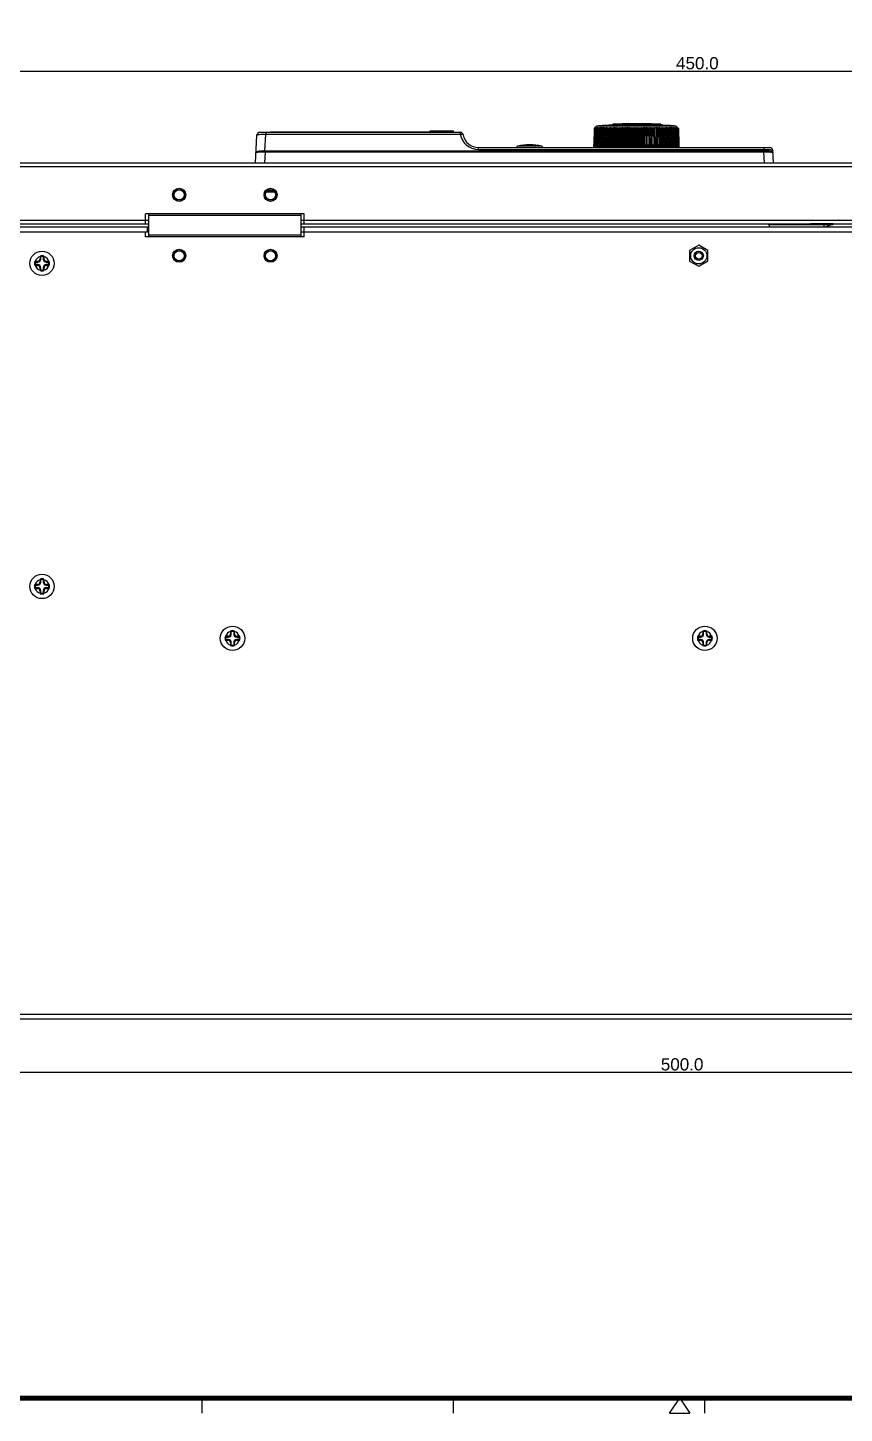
# Model space of a CAD drawing. Header units: millimetres. Extents: x 7299 to 8631, y -553 to 367.
# Drawn here: x 7744.3 to 8012.3, y -551.8 to -97.2 of the extents above; entities that cross this region are included whole.
import ezdxf

# ---------------------------------------------------------------- set-up
doc = ezdxf.new("R2010")
doc.units = ezdxf.units.MM
doc.header["$PDMODE"] = 3
doc.header["$PDSIZE"] = 1
doc.layers.get('0').update_dxf_attribs({"linetype": 'CONTINUOUS'})
doc.layers.get('Defpoints').update_dxf_attribs({"linetype": 'CONTINUOUS'})
doc.layers.add('Dim', color=1, linetype='CONTINUOUS')
doc.styles.add('OMI-1', font='arial.ttf', dxfattribs={"oblique": 1})
doc.dimstyles.new('1', dxfattribs={"dimtxt": 4, "dimasz": 2.5, "dimexe": 0.8, "dimexo": 0.3, "dimgap": 0.5, "dimtad": 1, "dimtoh": 1, "dimdec": 1, "dimzin": 0, "dimdsep": 46, "dimtxsty": 'OMI-1', "dimcen": 0, "dimclrd": 256, "dimclre": 256, "dimclrt": 256, "dimadec": 0, "dimazin": 0, "dimtfac": 0.8, "dimtdec": 1, "dimtix": 1, "dimtmove": 0, "dimatfit": 3, "dimfxl": 1, "dimtolj": 1, "dimtzin": 0, "dimarcsym": 0})

# ---------------------------------------------------------------- blocks, each defined once
blk = doc.blocks.new('*D6162')
at = {"layer": 'Defpoints', "color": 0}
for p in [(8189.01, -111.39), (7739.01, -142.69), (8189.01, -142.69)]:
    blk.add_point(p, dxfattribs=at)
at = {"layer": 'Dim', "lineweight": -2}
for p, q in [((7739.01, -142.39), (7739.01, -110.59)), ((7741.51, -111.39), (8186.51, -111.39)), ((8189.01, -142.39), (8189.01, -110.59))]:
    blk.add_line(p, q, dxfattribs=at)
at = {"layer": 'Dim'}
for points in [[(7741.51, -110.97), (7741.51, -111.8), (7739.01, -111.39)], [(8186.51, -111.8), (8186.51, -110.97), (8189.01, -111.39)]]:
    blk.add_solid(points, dxfattribs=at)
at = {"layer": 'Dim', "insert": (7964.01, -108.84), "char_height": 4, "attachment_point": 5, "style": 'OMI-1'}
blk.add_mtext('\\A1;450.0', dxfattribs=at)
blk = doc.blocks.new('*D6163')
at = {"layer": 'Defpoints', "color": 0}
for p in [(7709.01, -422.49), (8209.01, -422.49), (8209.01, -439.84)]:
    blk.add_point(p, dxfattribs=at)
at = {"layer": 'Dim', "lineweight": -2}
for p, q in [((7709.01, -422.79), (7709.01, -440.64)), ((8209.01, -422.79), (8209.01, -440.64)), ((7711.51, -439.84), (8206.51, -439.84))]:
    blk.add_line(p, q, dxfattribs=at)
at = {"layer": 'Dim'}
for points in [[(7711.51, -439.42), (7711.51, -440.26), (7709.01, -439.84)], [(8206.51, -440.26), (8206.51, -439.42), (8209.01, -439.84)]]:
    blk.add_solid(points, dxfattribs=at)
at = {"layer": 'Dim', "insert": (7959.01, -437.3), "char_height": 4, "attachment_point": 5, "style": 'OMI-1'}
blk.add_mtext('\\A1;500.0', dxfattribs=at)

msp = doc.modelspace()

# ---------------------------------------------------------------- linework, layer by layer
at = {"color": 7, "linetype": 'Continuous'}
for p, q in [((7820.48, -131.49), (7886.26, -131.49)), ((7822.44, -131.49), (7822.44, -132.08)), ((7824.01, -131.44), (7824.01, -131.49)), ((7876.37, -131.44), (7824.01, -131.44)), ((7876.01, -131.44), (7876.01, -131.49)), ((7876.37, -131.49), (7876.38, -130.99)), ((7876.38, -130.99), (7884.08, -130.99)), ((7877.13, -131.49), (7877.14, -130.99)), ((7877.89, -131.49), (7877.89, -130.99)), ((7878.11, -131.49), (7878.12, -130.99)), ((7883.83, -131.49), (7883.82, -130.99)), ((7884.08, -131.49), (7884.08, -130.99)), ((7886.26, -131.49), (7886.26, -132.08)), ((7930.19, -130.23), (7930.03, -136.49)), ((7930.2, -130.23), (7930.07, -135.43)), ((7930.23, -130.23), (7930.1, -135.43)), ((7930.29, -130.23), (7930.16, -135.43)), ((7930.28, -130.13), (7930.19, -130.23)), ((7930.29, -130.14), (7930.2, -130.23)), ((7930.31, -130.16), (7930.23, -130.23)), ((7930.38, -130.23), (7930.25, -135.43)), ((7930.4, -130.14), (7930.29, -130.23)), ((7930.35, -130.07), (7930.44, -129.96)), ((7930.49, -130.23), (7930.36, -135.43)), ((7930.44, -130.18), (7930.38, -130.23)), ((7930.44, -129.96), (7930.49, -129.91)), ((7930.49, -129.91), (7930.44, -129.96)), ((7930.52, -129.91), (7930.46, -129.96)), ((7930.47, -129.96), (7930.52, -129.91)), ((7930.49, -129.91), (7930.94, -129.42)), ((7930.56, -130.17), (7930.49, -130.23)), ((7930.62, -130.23), (7930.49, -135.43)), ((7930.53, -130.18), (7930.53, -130.17)), ((7930.71, -130.15), (7930.62, -130.23)), ((7930.62, -130.23), (7930.67, -130.16)), ((7930.62, -130.23), (7930.67, -130.16)), ((7930.78, -130.23), (7930.65, -135.43)), ((7930.88, -130.14), (7930.78, -130.23)), ((7930.95, -130.23), (7930.83, -135.43)), ((7957.07, -129.42), (7930.94, -129.42)), ((7930.95, -129.97), (7930.99, -129.91)), ((7931.16, -130.23), (7931.03, -135.43)), ((7931.38, -130.23), (7931.26, -135.43)), ((7931.63, -130.23), (7931.51, -135.43)), ((7931.9, -130.23), (7931.78, -135.43)), ((7932.19, -130.23), (7932.07, -135.43)), ((7932.5, -130.23), (7932.39, -135.43)), ((7932.83, -130.23), (7932.72, -135.43)), ((7933.18, -130.23), (7933.07, -135.43)), ((7933.55, -130.23), (7933.45, -135.43)), ((7933.93, -130.23), (7933.84, -135.43)), ((7933.93, -130.23), (7933.96, -129.91)), ((7934.34, -130.23), (7934.25, -135.43)), ((7934.34, -130.23), (7934.35, -129.91)), ((7934.64, -136.49), (7934.75, -129.91)), ((7934.76, -130.23), (7934.67, -135.43)), ((7934.76, -130.23), (7934.75, -129.91)), ((7935.07, -136.49), (7935.18, -129.91)), ((7935.2, -130.23), (7935.11, -135.43)), ((7935.2, -130.23), (7935.18, -129.91)), ((7935.51, -136.49), (7935.61, -129.91)), ((7935.65, -130.23), (7935.57, -135.43)), ((7935.97, -136.49), (7936.06, -129.91)), ((7936.12, -130.23), (7936.04, -135.43)), ((7939.41, -128.75), (7936.35, -128.84)), ((7936.35, -128.84), (7936.35, -129.14)), ((7939.41, -129.05), (7936.35, -129.14)), ((7936.44, -136.49), (7936.53, -129.91)), ((7936.6, -130.23), (7936.53, -135.43)), ((7936.92, -136.49), (7937.01, -129.91)), ((7937.1, -130.23), (7937.03, -135.43)), ((7937.42, -136.49), (7937.5, -129.91)), ((7937.61, -130.23), (7937.54, -135.43)), ((7937.93, -136.49), (7938, -129.91)), ((7938.12, -130.23), (7938.07, -135.43)), ((7938.44, -136.49), (7938.51, -129.91)), ((7938.65, -130.23), (7938.6, -135.43)), ((7938.97, -136.49), (7939.03, -129.91)), ((7939.19, -130.23), (7939.14, -135.43)), ((7939.41, -129.05), (7939.41, -128.75)), ((7939.51, -136.49), (7939.56, -129.91)), ((7939.74, -130.23), (7939.7, -135.43)), ((7940.05, -136.49), (7940.1, -129.91)), ((7940.29, -130.23), (7940.26, -135.43)), ((7940.61, -136.49), (7940.65, -129.91)), ((7940.85, -130.23), (7940.82, -135.43)), ((7940.96, -129.07), (7940.96, -128.72)), ((7941.16, -136.49), (7941.2, -129.91)), ((7941.42, -130.23), (7941.39, -135.43)), ((7941.73, -136.49), (7941.75, -129.91)), ((7942.06, -128.73), (7941.92, -128.74)), ((7941.99, -130.23), (7941.97, -135.43)), ((7942.01, -128.7), (7942.01, -128.71)), ((7942.29, -136.49), (7942.31, -129.91)), ((7942.56, -130.23), (7942.55, -135.43)), ((7942.86, -136.49), (7942.88, -129.91)), ((7943.14, -130.23), (7943.13, -135.43)), ((7943.44, -136.49), (7943.44, -129.91)), ((7943.72, -130.23), (7943.72, -135.43)), ((7944.23, -128.7), (7943.93, -128.7)), ((7944.01, -136.49), (7944.01, -129.91)), ((7944.23, -129), (7944.13, -129)), ((7944.23, -129.06), (7944.23, -128.7)), ((7944.3, -130.23), (7944.3, -135.43)), ((7944.58, -136.49), (7944.58, -129.91)), ((7944.88, -130.23), (7944.89, -135.43)), ((7945.15, -136.49), (7945.14, -129.91)), ((7945.28, -129.07), (7945.28, -128.7)), ((7945.45, -130.23), (7945.47, -135.43)), ((7945.72, -136.49), (7945.7, -129.91)), ((7946.03, -130.23), (7946.05, -135.43)), ((7946.29, -136.49), (7946.26, -129.91)), ((7946.6, -130.23), (7946.62, -135.43)), ((7946.85, -136.49), (7946.82, -129.91)), ((7947.17, -130.23), (7947.2, -135.43)), ((7947.41, -136.49), (7947.37, -129.91)), ((7947.73, -130.23), (7947.76, -135.43)), ((7947.96, -136.49), (7947.92, -129.91)), ((7948.28, -130.23), (7948.32, -135.43)), ((7948.51, -136.49), (7948.46, -129.91)), ((7948.83, -130.23), (7948.87, -135.43)), ((7949.05, -136.49), (7948.99, -129.91)), ((7949.04, -129.06), (7949.04, -128.76)), ((7952.1, -128.86), (7949.04, -128.76)), ((7952.1, -129.16), (7949.04, -129.06)), ((7949.37, -130.23), (7949.42, -135.43)), ((7949.57, -136.49), (7949.51, -129.91)), ((7949.9, -130.23), (7949.95, -135.43)), ((7950.09, -136.49), (7950.02, -129.91)), ((7950.41, -130.23), (7950.47, -135.43)), ((7950.6, -136.49), (7950.52, -129.91)), ((7950.92, -130.23), (7950.99, -135.43)), ((7951.1, -136.49), (7951.01, -129.91)), ((7951.42, -130.23), (7951.49, -135.43)), ((7951.58, -136.49), (7951.49, -129.91)), ((7951.9, -130.23), (7951.97, -135.43)), ((7952.05, -136.49), (7951.96, -129.91)), ((7952.1, -128.86), (7952.1, -129.16)), ((7952.37, -130.23), (7952.45, -135.43)), ((7952.51, -136.49), (7952.41, -129.91)), ((7952.84, -129.91), (7952.82, -130.23)), ((7952.82, -130.23), (7952.9, -135.43)), ((7952.95, -136.49), (7952.84, -129.91)), ((7953.38, -136.49), (7953.26, -129.91)), ((7953.26, -129.91), (7953.26, -130.23)), ((7953.26, -130.23), (7953.35, -135.43)), ((7953.67, -129.91), (7953.68, -130.23)), ((7953.68, -130.23), (7953.77, -135.43)), ((7954.06, -129.91), (7954.09, -130.23)), ((7954.09, -130.23), (7954.18, -135.43)), ((7954.47, -130.23), (7954.57, -135.43)), ((7954.84, -130.23), (7954.95, -135.43)), ((7955.19, -130.23), (7955.3, -135.43)), ((7955.52, -130.23), (7955.63, -135.43)), ((7955.83, -130.23), (7955.95, -135.43)), ((7956.12, -130.23), (7956.24, -135.43)), ((7956.39, -130.23), (7956.51, -135.43)), ((7956.64, -130.23), (7956.76, -135.43)), ((7956.86, -130.23), (7956.98, -135.43)), ((7957.03, -129.91), (7957.07, -129.97)), ((7957.06, -130.23), (7957.19, -135.43)), ((7957.53, -129.91), (7957.07, -129.42)), ((7957.24, -130.23), (7957.14, -130.14)), ((7957.24, -130.23), (7957.14, -130.14)), ((7957.24, -130.23), (7957.37, -135.43)), ((7957.4, -130.23), (7957.31, -130.15)), ((7957.35, -130.16), (7957.4, -130.23)), ((7957.4, -130.23), (7957.53, -135.43)), ((7957.53, -130.23), (7957.46, -130.17)), ((7957.48, -130.17), (7957.49, -130.18)), ((7957.5, -129.91), (7957.55, -129.96)), ((7957.55, -129.96), (7957.5, -129.91)), ((7957.53, -129.91), (7957.62, -130.01)), ((7957.58, -129.96), (7957.53, -129.91)), ((7957.53, -130.23), (7957.66, -135.43)), ((7957.64, -130.23), (7957.58, -130.18)), ((7957.64, -130.23), (7957.58, -130.18)), ((7957.62, -130.01), (7957.67, -130.07)), ((7957.72, -130.23), (7957.62, -130.14)), ((7957.64, -130.23), (7957.77, -135.43)), ((7957.78, -130.23), (7957.71, -130.16)), ((7957.72, -130.23), (7957.85, -135.43)), ((7957.82, -130.23), (7957.73, -130.14)), ((7957.83, -130.23), (7957.74, -130.13)), ((7957.78, -130.23), (7957.92, -135.43)), ((7957.82, -130.23), (7957.95, -135.43)), ((7957.83, -130.23), (7957.99, -136.49)), ((7819.01, -141.49), (7819.48, -132.43)), ((7822.16, -137.52), (7822.44, -132.08)), ((7822.44, -132.08), (7886.26, -132.08)), ((7912.97, -136.07), (7905.05, -136.07)), ((7930.07, -135.43), (7930.05, -136.49)), ((7930.05, -136.49), (7930.07, -135.43)), ((7930.1, -135.43), (7930.08, -136.49)), ((7930.09, -136.49), (7930.1, -135.43)), ((7930.16, -135.43), (7930.14, -136.49)), ((7930.15, -136.49), (7930.16, -135.43)), ((7930.25, -135.43), (7930.23, -136.49)), ((7930.23, -136.49), (7930.25, -135.43)), ((7930.36, -135.43), (7930.34, -136.49)), ((7930.34, -136.49), (7930.36, -135.43)), ((7930.49, -135.43), (7930.47, -136.49)), ((7930.48, -136.49), (7930.49, -135.43)), ((7930.65, -135.43), (7930.63, -136.49)), ((7930.63, -136.49), (7930.65, -135.43)), ((7930.83, -135.43), (7930.81, -136.49)), ((7930.82, -136.49), (7930.83, -135.43)), ((7931.03, -135.43), (7931.01, -136.49)), ((7931.02, -136.49), (7931.03, -135.43)), ((7931.26, -135.43), (7931.24, -136.49)), ((7931.25, -136.49), (7931.26, -135.43)), ((7931.51, -135.43), (7931.49, -136.49)), ((7931.5, -136.49), (7931.51, -135.43)), ((7931.78, -135.43), (7931.76, -136.49)), ((7931.77, -136.49), (7931.78, -135.43)), ((7932.07, -135.43), (7932.05, -136.49)), ((7932.06, -136.49), (7932.07, -135.43)), ((7932.39, -135.43), (7932.37, -136.49)), ((7932.37, -136.49), (7932.39, -135.43)), ((7932.72, -135.43), (7932.7, -136.49)), ((7932.71, -136.49), (7932.72, -135.43)), ((7933.07, -135.43), (7933.05, -136.49)), ((7933.06, -136.49), (7933.07, -135.43)), ((7933.45, -135.43), (7933.43, -136.49)), ((7933.44, -136.49), (7933.45, -135.43)), ((7933.84, -135.43), (7933.82, -136.49)), ((7933.83, -136.49), (7933.84, -135.43)), ((7934.25, -135.43), (7934.23, -136.49)), ((7934.24, -136.49), (7934.25, -135.43)), ((7934.67, -135.43), (7934.65, -136.49)), ((7934.67, -136.49), (7934.67, -135.43)), ((7935.11, -135.43), (7935.1, -136.49)), ((7935.11, -136.49), (7935.11, -135.43)), ((7935.57, -135.43), (7935.55, -136.49)), ((7935.57, -136.49), (7935.57, -135.43)), ((7936.04, -135.43), (7936.03, -136.49)), ((7936.04, -136.49), (7936.04, -135.43)), ((7936.53, -135.43), (7936.52, -136.49)), ((7936.53, -136.49), (7936.53, -135.43)), ((7937.03, -135.43), (7937.02, -136.49)), ((7937.03, -136.49), (7937.03, -135.43)), ((7937.54, -135.43), (7937.53, -136.49)), ((7937.54, -136.49), (7937.54, -135.43)), ((7938.07, -135.43), (7938.05, -136.49)), ((7938.07, -136.49), (7938.07, -135.43)), ((7938.6, -135.43), (7938.59, -136.49)), ((7938.6, -136.49), (7938.6, -135.43)), ((7939.14, -135.43), (7939.13, -136.49)), ((7939.15, -136.49), (7939.14, -135.43)), ((7939.7, -135.43), (7939.68, -136.49)), ((7939.7, -136.49), (7939.7, -135.43)), ((7940.26, -135.43), (7940.24, -136.49)), ((7940.26, -136.49), (7940.26, -135.43)), ((7940.82, -135.43), (7940.81, -136.49)), ((7940.83, -136.49), (7940.82, -135.43)), ((7941.39, -135.43), (7941.38, -136.49)), ((7941.4, -136.49), (7941.39, -135.43)), ((7941.97, -135.43), (7941.96, -136.49)), ((7941.98, -136.49), (7941.97, -135.43)), ((7942.55, -135.43), (7942.54, -136.49)), ((7942.56, -136.49), (7942.55, -135.43)), ((7943.13, -135.43), (7943.12, -136.49)), ((7943.14, -136.49), (7943.13, -135.43)), ((7943.72, -135.43), (7943.71, -136.49)), ((7943.72, -135.43), (7943.72, -136.49)), ((7944.3, -135.43), (7944.29, -136.49)), ((7944.31, -136.49), (7944.3, -135.43)), ((7944.89, -135.43), (7944.88, -136.49)), ((7944.89, -136.49), (7944.89, -135.43)), ((7945.47, -135.43), (7945.46, -136.49)), ((7945.48, -136.49), (7945.47, -135.43)), ((7946.05, -135.43), (7946.04, -136.49)), ((7946.06, -136.49), (7946.05, -135.43)), ((7946.64, -136.49), (7946.62, -135.43)), ((7946.62, -135.43), (7946.62, -136.49)), ((7947.2, -135.43), (7947.19, -136.49)), ((7947.21, -136.49), (7947.2, -135.43)), ((7947.77, -136.49), (7947.76, -135.43)), ((7947.76, -135.43), (7947.76, -136.49)), ((7948.34, -136.49), (7948.32, -135.43)), ((7948.32, -135.43), (7948.32, -136.49)), ((7948.89, -136.49), (7948.87, -135.43)), ((7948.87, -135.43), (7948.87, -136.49)), ((7949.43, -136.49), (7949.42, -135.43)), ((7949.42, -135.43), (7949.42, -136.49)), ((7949.97, -136.49), (7949.95, -135.43)), ((7949.95, -135.43), (7949.95, -136.49)), ((7950.49, -136.49), (7950.47, -135.43)), ((7950.47, -135.43), (7950.48, -136.49)), ((7951, -136.49), (7950.99, -135.43)), ((7950.99, -135.43), (7950.99, -136.49)), ((7951.5, -136.49), (7951.49, -135.43)), ((7951.49, -135.43), (7951.49, -136.49)), ((7951.99, -136.49), (7951.97, -135.43)), ((7951.97, -135.43), (7951.98, -136.49)), ((7952.46, -136.49), (7952.45, -135.43)), ((7952.45, -135.43), (7952.45, -136.49)), ((7952.92, -136.49), (7952.9, -135.43)), ((7952.9, -135.43), (7952.91, -136.49)), ((7953.37, -136.49), (7953.35, -135.43)), ((7953.35, -135.43), (7953.35, -136.49)), ((7953.79, -136.49), (7953.77, -135.43)), ((7953.77, -135.43), (7953.78, -136.49)), ((7954.2, -136.49), (7954.18, -135.43)), ((7954.18, -135.43), (7954.19, -136.49)), ((7954.59, -136.49), (7954.57, -135.43)), ((7954.57, -135.43), (7954.58, -136.49)), ((7954.97, -136.49), (7954.95, -135.43)), ((7954.95, -135.43), (7954.96, -136.49)), ((7955.32, -136.49), (7955.3, -135.43)), ((7955.3, -135.43), (7955.31, -136.49)), ((7955.65, -136.49), (7955.63, -135.43)), ((7955.63, -135.43), (7955.64, -136.49)), ((7955.97, -136.49), (7955.95, -135.43)), ((7955.95, -135.43), (7955.96, -136.49)), ((7956.26, -136.49), (7956.24, -135.43)), ((7956.24, -135.43), (7956.25, -136.49)), ((7956.53, -136.49), (7956.51, -135.43)), ((7956.51, -135.43), (7956.52, -136.49)), ((7956.78, -136.49), (7956.76, -135.43)), ((7956.76, -135.43), (7956.77, -136.49)), ((7957, -136.49), (7956.98, -135.43)), ((7956.98, -135.43), (7957, -136.49)), ((7957.21, -136.49), (7957.19, -135.43)), ((7957.19, -135.43), (7957.2, -136.49)), ((7957.39, -136.49), (7957.37, -135.43)), ((7957.37, -135.43), (7957.38, -136.49)), ((7957.55, -136.49), (7957.53, -135.43)), ((7957.53, -135.43), (7957.54, -136.49)), ((7957.68, -136.49), (7957.66, -135.43)), ((7957.66, -135.43), (7957.68, -136.49)), ((7957.79, -136.49), (7957.77, -135.43)), ((7957.77, -135.43), (7957.79, -136.49)), ((7957.87, -136.49), (7957.85, -135.43)), ((7957.85, -135.43), (7957.87, -136.49)), ((7957.93, -136.49), (7957.92, -135.43)), ((7957.92, -135.43), (7957.93, -136.49)), ((7957.97, -136.49), (7957.95, -135.43)), ((7957.95, -135.43), (7957.97, -136.49)), ((7822.19, -137.87), (7822.01, -141.49)), ((7822.19, -137.52), (7822.19, -137.87)), ((7822.19, -137.52), (7985.84, -137.52)), ((7822.19, -137.87), (7985.84, -137.87)), ((7892.17, -136.49), (7892.17, -137.08)), ((7892.17, -136.49), (7987.81, -136.49)), ((7892.17, -137.08), (7985.85, -137.08)), ((7985.84, -137.52), (7985.84, -137.87)), ((7986.03, -141.49), (7985.84, -137.87)), ((7985.85, -136.49), (7985.85, -137.08)), ((7985.85, -137.08), (7985.87, -137.52)), ((7989.02, -141.49), (7988.81, -137.43)), ((7739.01, -142.69), (8189.01, -142.69)), ((7740.21, -141.49), (8187.81, -141.49)), ((7825.44, -151.17), (7822.58, -151.17)), ((7825.09, -150.74), (7822.93, -150.74)), ((7783.01, -161.49), (7783.01, -158.19)), ((7835.01, -158.19), (7783.01, -158.19)), ((7784.01, -165.74), (7784.01, -158.19)), ((7834.01, -158.74), (7784.01, -158.74)), ((7834.01, -165.74), (7834.01, -158.19)), ((7835.01, -161.49), (7835.01, -158.19)), ((7739.01, -160.29), (7784.01, -160.29)), ((7739.01, -161.49), (7784.01, -161.49)), ((7739.01, -162.49), (7784.01, -162.49)), ((7783.51, -162.49), (7783.51, -164.09)), ((7834.01, -160.29), (8094.01, -160.29)), ((7834.01, -161.49), (8094.01, -161.49)), ((7834.01, -162.49), (8094.01, -162.49)), ((7835.01, -165.74), (7835.01, -162.49)), ((7987.51, -161.74), (7987.71, -161.54)), ((7987.51, -161.74), (8008.41, -161.74)), ((7987.61, -161.74), (7987.61, -162.49)), ((8000.83, -161.54), (8000.98, -161.74)), ((8008.61, -161.54), (8001.18, -161.54)), ((8001.34, -161.74), (8001.18, -161.54)), ((8005.61, -162.49), (8005.61, -161.74)), ((8008.41, -161.54), (8008.41, -161.74)), ((7739.01, -164.09), (7784.01, -164.09)), ((7783.01, -165.74), (7783.01, -164.09)), ((7835.01, -165.74), (7783.01, -165.74)), ((7834.01, -165.24), (7784.01, -165.24)), ((7834.01, -164.09), (8094.01, -164.09)), ((7748.6, -173.07), (7748.6, -172.27)), ((7749.42, -172.27), (7749.42, -173.07)), ((7964.51, -168.52), (7961.51, -170.25)), ((7961.51, -170.25), (7961.51, -173.72)), ((7967.51, -170.25), (7964.51, -168.52)), ((7967.51, -173.72), (7967.51, -170.25)), ((7746.8, -174.07), (7747.6, -174.07)), ((7747.6, -174.9), (7746.8, -174.9)), ((7747.6, -174.07), (7747.6, -173.81)), ((7747.6, -174.9), (7747.6, -175.16)), ((7748.6, -173.07), (7748.34, -173.07)), ((7748.6, -175.9), (7748.34, -175.9)), ((7748.6, -176.69), (7748.6, -175.9)), ((7749.42, -173.07), (7749.68, -173.07)), ((7749.42, -175.9), (7749.42, -176.69)), ((7749.42, -175.9), (7749.68, -175.9)), ((7750.42, -174.07), (7750.42, -173.81)), ((7750.42, -174.07), (7751.22, -174.07)), ((7750.42, -174.9), (7750.42, -175.16)), ((7751.22, -174.9), (7750.42, -174.9)), ((7961.51, -173.72), (7964.51, -175.45)), ((7964.51, -175.45), (7967.51, -173.72)), ((7746.8, -280.07), (7747.6, -280.07)), ((7747.6, -280.9), (7746.8, -280.9)), ((7747.6, -280.07), (7747.6, -279.81)), ((7747.6, -280.9), (7747.6, -281.16)), ((7748.6, -279.07), (7748.34, -279.07)), ((7748.6, -279.07), (7748.6, -278.27)), ((7749.42, -278.27), (7749.42, -279.07)), ((7749.42, -279.07), (7749.68, -279.07)), ((7750.42, -280.07), (7750.42, -279.81)), ((7750.42, -280.07), (7751.22, -280.07)), ((7750.42, -280.9), (7750.42, -281.16)), ((7751.22, -280.9), (7750.42, -280.9)), ((7748.6, -281.9), (7748.34, -281.9)), ((7748.6, -282.69), (7748.6, -281.9)), ((7749.42, -281.9), (7749.42, -282.69)), ((7749.42, -281.9), (7749.68, -281.9)), ((7811.1, -296.07), (7811.1, -295.27)), ((7811.92, -295.27), (7811.92, -296.07)), ((7966.1, -296.07), (7966.1, -295.27)), ((7966.92, -295.27), (7966.92, -296.07)), ((7809.3, -297.07), (7810.1, -297.07)), ((7810.1, -297.9), (7809.3, -297.9)), ((7810.1, -297.07), (7810.1, -296.81)), ((7810.1, -297.9), (7810.1, -298.16)), ((7811.1, -296.07), (7810.84, -296.07)), ((7811.1, -298.9), (7810.84, -298.9)), ((7811.1, -299.7), (7811.1, -298.9)), ((7811.92, -296.07), (7812.18, -296.07)), ((7811.92, -298.9), (7811.92, -299.7)), ((7811.92, -298.9), (7812.18, -298.9)), ((7812.92, -297.07), (7812.92, -296.81)), ((7812.92, -297.07), (7813.72, -297.07)), ((7812.92, -297.9), (7812.92, -298.16)), ((7813.72, -297.9), (7812.92, -297.9)), ((7964.3, -297.07), (7965.1, -297.07)), ((7965.1, -297.9), (7964.3, -297.9)), ((7965.1, -297.07), (7965.1, -296.81)), ((7965.1, -297.9), (7965.1, -298.16)), ((7966.1, -296.07), (7965.84, -296.07)), ((7966.1, -298.9), (7965.84, -298.9)), ((7966.1, -299.7), (7966.1, -298.9)), ((7966.92, -296.07), (7967.18, -296.07)), ((7966.92, -298.9), (7967.18, -298.9)), ((7966.92, -298.9), (7966.92, -299.7)), ((7967.92, -297.07), (7967.92, -296.81)), ((7967.92, -297.07), (7968.72, -297.07)), ((7968.72, -297.9), (7967.92, -297.9)), ((7967.92, -297.9), (7967.92, -298.16)), ((8209.01, -420.89), (7709.01, -420.89)), ((8209.01, -422.49), (7709.01, -422.49))]:
    msp.add_line(p, q, dxfattribs=at)
for p, q in [((7801.51, -551.76), (7801.51, -546.81)), ((7884.01, -551.76), (7884.01, -546.81)), ((7954.96, -551.76), (7958.26, -546.81)), ((7958.26, -546.81), (7961.56, -551.76)), ((7966.51, -551.76), (7966.51, -546.81)), ((7954.96, -551.76), (7961.56, -551.76))]:
    msp.add_line(p, q)
at = {"const_width": 1.65}
msp.add_lwpolyline([(8626.51, 360.69), (7306.51, 360.69), (7306.51, -546.81), (8626.51, -546.81)], close=True, dxfattribs=at)
at = {"color": 7, "linetype": 'Continuous'}
for centre, radius in [((7794.01, -151.99), 2.15), ((7824.01, -151.99), 2.15), ((7794.01, -151.99), 1.75), ((7794.01, -151.99), 1.65), ((7824.01, -151.99), 1.75), ((7824.01, -151.99), 1.65), ((7749.01, -174.48), 4), ((7794.01, -171.99), 2.15), ((7794.01, -171.99), 1.75), ((7794.01, -171.99), 1.65), ((7824.01, -171.99), 2.15), ((7824.01, -171.99), 1.75), ((7824.01, -171.99), 1.65), ((7964.51, -171.99), 2.65), ((7964.51, -171.99), 1.5), ((7964.51, -171.99), 1.1), ((7749.01, -280.48), 4), ((7811.51, -297.49), 4), ((7966.51, -297.49), 4)]:
    msp.add_circle(centre, radius, dxfattribs=at)
for centre, radius, start, end in [((7820.48, -132.49), 1, 90, 177), ((7886.26, -132.49), 1, 9.5941, 90), ((7963.14, -161.09), 45.15, 136.4067, 136.7126), ((7963.11, -162.22), 45.89, 135.3467, 135.6634), ((7963.65, -159), 44.09, 138.8048, 139.149), ((7962.95, -163.11), 46.38, 134.2772, 134.7217), ((7963.8, -157.74), 43.35, 140.0595, 140.5229), ((7962.9, -164.05), 46.98, 133.3838, 133.7877), ((7964.3, -156.67), 43.01, 141.5152, 141.9771), ((7963.22, -165.28), 48.03, 132.569, 133.0424), ((7964.9, -155.58), 42.74, 143.0829, 143.5203), ((7963.33, -166.21), 48.72, 131.8262, 132.2809), ((7965.7, -154.52), 42.67, 144.7683, 145.1811), ((7963.48, -167.09), 49.38, 131.1529, 131.5873), ((7967.66, -154.1), 43.93, 146.6829, 147.0882), ((7963.66, -167.91), 50.01, 130.5457, 130.9602), ((7944.01, -328.99), 200, 92.1943, 93.7456), ((7968.7, -152.91), 44.03, 148.5128, 149.0072), ((7965.43, -170.51), 53.02, 130.3949, 130.5609), ((7963.87, -168.68), 50.61, 130.0018, 130.3966), ((7964.61, -169.99), 51.96, 129.5207, 130.0803), ((7970.57, -152.03), 45.04, 150.5777, 151.051), ((7964.91, -170.69), 52.55, 129.0956, 129.6539), ((7972.99, -151.23), 46.61, 152.7748, 153.223), ((7965.23, -171.31), 53.07, 128.7264, 129.2836), ((7976.15, -150.5), 48.92, 155.1046, 155.5233), ((7965.56, -171.85), 53.53, 128.4114, 128.9676), ((7980.36, -149.86), 52.29, 157.5656, 157.9502), ((7965.9, -172.31), 53.92, 128.149, 128.7044), ((7986.09, -149.32), 57.18, 160.1537, 160.4994), ((7966.25, -172.68), 54.24, 127.9379, 128.4927), ((7994.19, -148.9), 64.46, 162.8621, 163.164), ((7966.61, -172.96), 54.47, 127.7772, 128.3315), ((8006.28, -148.63), 75.72, 165.6808, 165.9344), ((7966.98, -173.15), 54.63, 127.666, 128.2201), ((8025.85, -148.59), 94.47, 168.5968, 168.7977), ((7967.34, -173.25), 54.71, 127.6038, 128.1579), ((8062.24, -148.92), 130.04, 171.5936, 171.7382), ((7967.72, -173.25), 54.7, 127.5903, 128.1447), ((7968.09, -173.16), 54.61, 127.6254, 128.1803), ((7968.47, -172.97), 54.43, 127.7093, 128.2649), ((7968.85, -172.69), 54.18, 127.8424, 128.3989), ((7817.47, -144.53), 119.04, 6.8977, 7.0552), ((7969.23, -172.32), 53.84, 128.0253, 128.5831), ((7849.27, -145.34), 88.16, 9.8676, 10.082), ((7969.61, -171.86), 53.43, 128.259, 128.8181), ((7867.03, -146), 71.33, 12.7683, 13.036), ((7970, -171.32), 52.95, 128.5446, 129.1053), ((7878.3, -146.63), 61.04, 15.5829, 15.8997), ((7970.39, -170.69), 52.4, 128.8834, 129.4459), ((7886.03, -147.29), 54.32, 18.2972, 18.6585), ((7970.78, -169.99), 51.78, 129.2772, 129.8416), ((7891.63, -147.99), 49.77, 20.9002, 21.301), ((7971.18, -169.22), 51.11, 129.7279, 130.2943), ((7895.84, -148.74), 46.64, 23.3836, 23.8191), ((7971.59, -168.38), 50.39, 130.2377, 130.8062), ((7899.12, -149.55), 44.49, 25.7421, 26.2075), ((7972, -167.47), 49.63, 130.8091, 131.3797), ((7944.01, -328.99), 200.3, 90.8728, 91.3153), ((7944.01, -328.99), 200, 90.8742, 91.3172), ((7901.72, -150.42), 43.05, 27.9728, 28.4635), ((7972.43, -166.52), 48.84, 131.445, 132.0176), ((7903.84, -151.34), 42.13, 30.0751, 30.5869), ((7972.87, -165.51), 48.02, 132.1485, 132.723), ((7905.58, -152.31), 41.61, 32.0498, 32.5791), ((7973.34, -164.46), 47.19, 132.9231, 133.4992), ((7944.01, -328.99), 200.3, 90.5725, 90.8731), ((7944.75, -228.93), 100.23, 91.6226, 92.1702), ((7944.75, -229.05), 100.05, 90.3582, 92.1735), ((7907.04, -153.33), 41.41, 33.8996, 34.4428), ((7973.82, -163.38), 46.36, 133.7726, 134.35), ((7908.29, -154.38), 41.46, 35.6279, 36.1821), ((7974.34, -162.27), 45.53, 134.701, 135.2792), ((7944.01, -228.86), 100.16, 90, 91.1449), ((7944.75, -228.87), 100.18, 90.4729, 91.5393), ((7909.36, -155.47), 41.71, 37.239, 37.8017), ((7974.9, -161.14), 44.73, 135.7129, 136.2913), ((7910.29, -156.58), 42.11, 38.7376, 39.3065), ((7975.5, -160), 43.97, 136.813, 137.3908), ((7911.12, -157.71), 42.64, 40.1287, 40.702), ((7976.17, -158.86), 43.27, 138.0062, 138.5825), ((7911.85, -158.86), 43.27, 41.4175, 41.9938), ((7944.01, -328.99), 200.3, 89.6374, 89.9377), ((7944.01, -328.99), 200.23, 89.6373, 89.9378), ((7944.01, -328.99), 199.93, 89.6368, 89.9377), ((7976.9, -157.71), 42.64, 139.298, 139.8713), ((7912.51, -160), 43.97, 42.6092, 43.187), ((7977.73, -156.58), 42.11, 140.6935, 141.2624), ((7913.12, -161.14), 44.73, 43.7087, 44.2871), ((7944.01, -328.99), 200.3, 88.5603, 89.6374), ((7944.01, -328.99), 200, 88.5581, 89.6369), ((7978.66, -155.47), 41.71, 142.1983, 142.761), ((7913.68, -162.27), 45.53, 44.7208, 45.299), ((7979.73, -154.38), 41.46, 143.8179, 144.3721), ((7914.2, -163.38), 46.36, 45.65, 46.2274), ((7980.97, -153.33), 41.41, 145.5572, 146.1004), ((7914.68, -164.46), 47.19, 46.5008, 47.0769), ((7982.44, -152.31), 41.61, 147.4209, 147.9502), ((7915.15, -165.51), 48.02, 47.277, 47.8515), ((7984.18, -151.34), 42.13, 149.4131, 149.9249), ((7915.59, -166.52), 48.84, 47.9824, 48.555), ((7986.3, -150.42), 43.05, 151.5365, 152.0272), ((7916.02, -167.47), 49.63, 48.6203, 49.1909), ((7988.9, -149.55), 44.49, 153.7925, 154.2579), ((7916.43, -168.38), 50.39, 49.1938, 49.7623), ((7992.18, -148.74), 46.64, 156.1809, 156.6164), ((7916.84, -169.22), 51.11, 49.7057, 50.2721), ((7996.39, -147.99), 49.77, 158.699, 159.0998), ((7917.24, -169.99), 51.78, 50.1584, 50.7228), ((8001.99, -147.29), 54.32, 161.3415, 161.7028), ((7917.63, -170.69), 52.4, 50.5541, 51.1166), ((8009.72, -146.63), 61.04, 164.1003, 164.4171), ((7918.02, -171.32), 52.95, 50.8947, 51.4554), ((8020.99, -146), 71.33, 166.964, 167.2317), ((7918.41, -171.86), 53.43, 51.1819, 51.741), ((8038.75, -145.34), 88.16, 169.918, 170.1324), ((7918.79, -172.32), 53.84, 51.4169, 51.9747), ((7944.01, -328.99), 200, 86.2544, 87.681), ((8070.55, -144.53), 119.04, 172.9448, 173.1023), ((7919.17, -172.69), 54.18, 51.6011, 52.1576), ((7919.55, -172.97), 54.43, 51.7351, 52.2907), ((7919.93, -173.16), 54.61, 51.8197, 52.3746), ((7920.3, -173.25), 54.7, 51.8553, 52.4097), ((7920.67, -173.25), 54.71, 51.8421, 52.3962), ((7825.78, -148.92), 130.04, 8.2618, 8.4064), ((7921.04, -173.15), 54.63, 51.7799, 52.334), ((7862.17, -148.59), 94.47, 11.2023, 11.4032), ((7921.41, -172.96), 54.47, 51.6685, 52.2228), ((7881.74, -148.63), 75.72, 14.0656, 14.3192), ((7921.77, -172.68), 54.24, 51.5073, 52.0621), ((7922.12, -172.31), 53.92, 51.2956, 51.851), ((7893.82, -148.9), 64.46, 16.836, 17.1379), ((7922.46, -171.85), 53.53, 51.0324, 51.5886), ((7901.93, -149.32), 57.18, 19.5006, 19.8463), ((7922.79, -171.31), 53.07, 50.7164, 51.2736), ((7907.66, -149.86), 52.29, 22.0498, 22.4344), ((7923.11, -170.69), 52.55, 50.3461, 50.9044), ((7911.87, -150.5), 48.92, 24.4767, 24.8954), ((7923.41, -169.99), 51.96, 49.9197, 50.4793), ((7915.03, -151.23), 46.61, 26.777, 27.2252), ((7924.15, -168.68), 50.61, 49.6034, 49.9982), ((7917.45, -152.03), 45.04, 28.949, 29.4223), ((7924.36, -167.91), 50.01, 49.0398, 49.4543), ((7919.32, -152.91), 44.03, 30.9928, 31.4872), ((7922.59, -170.51), 53.02, 49.4391, 49.6051), ((7924.54, -167.09), 49.38, 48.4127, 48.8471), ((7920.36, -154.1), 43.93, 32.9118, 33.3171), ((7924.68, -166.21), 48.72, 47.7191, 48.1738), ((7922.32, -154.52), 42.67, 34.8189, 35.2317), ((7924.79, -165.28), 48.04, 46.9558, 47.431), ((7923.12, -155.58), 42.74, 36.4797, 36.9171), ((7925.12, -164.05), 46.98, 46.2123, 46.6162), ((7923.73, -156.66), 42.99, 38.0271, 38.4848), ((7925.07, -163.11), 46.38, 45.2783, 45.7228), ((7924.22, -157.74), 43.35, 39.4771, 39.9405), ((7924.91, -162.22), 45.89, 44.3366, 44.6533), ((7924.37, -159), 44.09, 40.851, 41.1953), ((7924.88, -161.09), 45.15, 43.2874, 43.5933), ((7892.17, -131.08), 6, 189.5954, 269.9987), ((7892.17, -131.49), 5, 189.5941, 270), ((7905.19, -136.65), 0.6, 103.9519, 163.8172), ((7909.01, -152.02), 16.43, 76.0481, 103.9519), ((7912.83, -136.65), 0.6, 16.1828, 76.0481), ((7864.55, -139.91), 42.46, 176.7612, 177.2388), ((7822.19, -136.73), 0.785, 267.2905, 270.0009), ((7985.84, -136.73), 0.785, 269.9991, 272.7095), ((7943.69, -139.9), 42.26, 2.7601, 3.2399), ((7987.81, -137.49), 1, 3, 90), ((7987.51, -161.54), 0.2, 180, 270), ((8008.41, -161.54), 0.2, 270, 0), ((7749.01, -174.48), 2.31, 106.1579, 163.8421), ((7798.22, -174.42), 49.9, 177.5171, 178.4466), ((7749.01, -174.48), 2.47, 75.0921, 104.9079), ((7743.82, -178.02), 7.47, 50.3173, 52.4914), ((7760.75, -172.8), 12.39, 176.7482, 177.5129), ((7749.01, -174.48), 2.25, 79.3916, 100.6084), ((7754.2, -178.02), 7.47, 127.5086, 129.6827), ((7737.42, -172.79), 12.25, 2.4827, 3.2562), ((7700.24, -174.41), 49.46, 1.5492, 2.487), ((7749.01, -174.48), 2.31, 16.1579, 73.8421), ((7749.01, -174.48), 2.47, 165.0921, 194.9079), ((7747.32, -186.08), 12.25, 92.4827, 93.2562), ((7752.55, -169.3), 7.47, 217.5086, 219.6827), ((7752.55, -179.67), 7.47, 140.3173, 142.4914), ((7747.32, -162.75), 12.39, 266.7482, 267.5129), ((7749.01, -174.48), 2.25, 169.3916, 190.6084), ((7748.93, -223.26), 49.46, 91.5492, 92.487), ((7749.01, -174.48), 2.31, 196.1579, 253.8421), ((7748.95, -125.27), 49.9, 267.5171, 268.4466), ((7747.6, -173.07), 1, 270, 0), ((7747.57, -173.05), 0.762, 271.5432, 358.4568), ((7747.6, -175.9), 1, 0, 90), ((7747.57, -175.92), 0.762, 1.5442, 88.4558), ((7797.78, -174.56), 49.46, 181.5492, 182.487), ((7743.82, -170.94), 7.47, 307.5086, 309.6827), ((7760.6, -176.18), 12.25, 182.4827, 183.2562), ((7749.01, -174.48), 2.47, 255.0921, 284.9079), ((7749.01, -174.48), 2.25, 259.3916, 280.6084), ((7750.42, -173.07), 1, 180, 270), ((7750.42, -175.9), 1, 90, 180), ((7754.2, -170.94), 7.47, 230.3173, 232.4914), ((7749.01, -174.48), 2.31, 286.1579, 343.8421), ((7699.8, -174.54), 49.9, 357.5171, 358.4466), ((7737.27, -176.17), 12.39, 356.7482, 357.5129), ((7750.44, -173.05), 0.762, 181.5432, 268.4568), ((7750.44, -175.92), 0.762, 91.5442, 178.4558), ((7749.07, -223.7), 49.9, 87.5171, 88.4466), ((7749.09, -125.71), 49.46, 271.5492, 272.487), ((7745.47, -169.3), 7.47, 320.3173, 322.4914), ((7749.01, -174.48), 2.25, 349.3916, 10.6084), ((7745.47, -179.67), 7.47, 37.5086, 39.6827), ((7750.69, -186.22), 12.39, 86.7482, 87.5129), ((7750.7, -162.89), 12.25, 272.4827, 273.2562), ((7749.01, -174.48), 2.47, 345.0921, 14.9079), ((7749.01, -280.48), 2.47, 165.0921, 194.9079), ((7747.32, -292.08), 12.25, 92.4827, 93.2562), ((7752.55, -275.3), 7.47, 217.5086, 219.6827), ((7752.55, -285.67), 7.47, 140.3173, 142.4914), ((7747.32, -268.75), 12.39, 266.7482, 267.5129), ((7749.01, -280.48), 2.25, 169.3916, 190.6084), ((7749.01, -280.48), 2.31, 106.1579, 163.8421), ((7748.93, -329.26), 49.46, 91.5492, 92.487), ((7749.01, -280.48), 2.31, 196.1579, 253.8421), ((7748.95, -231.27), 49.9, 267.5171, 268.4466), ((7747.6, -279.07), 1, 270, 0), ((7747.57, -279.05), 0.762, 271.5432, 358.4568), ((7747.6, -281.9), 1, 0, 90), ((7747.57, -281.92), 0.762, 1.5442, 88.4558), ((7798.22, -280.42), 49.9, 177.5171, 178.4466), ((7749.01, -280.48), 2.47, 75.0921, 104.9079), ((7743.82, -284.02), 7.47, 50.3173, 52.4914), ((7760.75, -278.8), 12.39, 176.7482, 177.5129), ((7749.01, -280.48), 2.25, 79.3916, 100.6084), ((7754.2, -284.02), 7.47, 127.5086, 129.6827), ((7750.42, -279.07), 1, 180, 270), ((7750.42, -281.9), 1, 90, 180), ((7737.42, -278.79), 12.25, 2.4827, 3.2562), ((7700.24, -280.41), 49.46, 1.5492, 2.487), ((7749.01, -280.48), 2.31, 16.1579, 73.8421), ((7749.01, -280.48), 2.31, 286.1579, 343.8421), ((7750.44, -279.05), 0.762, 181.5432, 268.4568), ((7750.44, -281.92), 0.762, 91.5442, 178.4558), ((7749.07, -329.7), 49.9, 87.5171, 88.4466), ((7749.09, -231.71), 49.46, 271.5492, 272.487), ((7745.47, -275.3), 7.47, 320.3173, 322.4914), ((7749.01, -280.48), 2.25, 349.3916, 10.6084), ((7745.47, -285.67), 7.47, 37.5086, 39.6827), ((7750.69, -292.22), 12.39, 86.7482, 87.5129), ((7750.7, -268.89), 12.25, 272.4827, 273.2562), ((7749.01, -280.48), 2.47, 345.0921, 14.9079), ((7797.78, -280.56), 49.46, 181.5492, 182.487), ((7743.82, -276.94), 7.47, 307.5086, 309.6827), ((7760.6, -282.18), 12.25, 182.4827, 183.2562), ((7749.01, -280.48), 2.47, 255.0921, 284.9079), ((7749.01, -280.48), 2.25, 259.3916, 280.6084), ((7754.2, -276.94), 7.47, 230.3173, 232.4914), ((7699.8, -280.54), 49.9, 357.5171, 358.4466), ((7737.27, -282.17), 12.39, 356.7482, 357.5129), ((7811.51, -297.49), 2.31, 106.1579, 163.8421), ((7860.72, -297.42), 49.9, 177.5171, 178.4466), ((7811.51, -297.49), 2.47, 75.0921, 104.9079), ((7806.32, -301.03), 7.47, 50.3173, 52.4914), ((7823.25, -295.8), 12.39, 176.7482, 177.5129), ((7811.51, -297.49), 2.25, 79.3916, 100.6084), ((7816.7, -301.03), 7.47, 127.5086, 129.6827), ((7799.92, -295.79), 12.25, 2.4827, 3.2562), ((7762.74, -297.41), 49.46, 1.5492, 2.487), ((7811.51, -297.49), 2.31, 16.1579, 73.8421), ((7966.51, -297.49), 2.31, 106.1579, 163.8421), ((8015.72, -297.42), 49.9, 177.5171, 178.4466), ((7966.51, -297.49), 2.47, 75.0921, 104.9079), ((7961.32, -301.03), 7.47, 50.3173, 52.4914), ((7978.25, -295.8), 12.39, 176.7482, 177.5129), ((7966.51, -297.49), 2.25, 79.3916, 100.6084), ((7971.7, -301.03), 7.47, 127.5086, 129.6827), ((7954.92, -295.79), 12.25, 2.4827, 3.2562), ((7917.74, -297.41), 49.46, 1.5492, 2.487), ((7966.51, -297.49), 2.31, 16.1579, 73.8421), ((7811.51, -297.49), 2.47, 165.0921, 194.9079), ((7809.82, -309.08), 12.25, 92.4827, 93.2562), ((7815.05, -292.3), 7.47, 217.5086, 219.6827), ((7815.05, -302.67), 7.47, 140.3173, 142.4914), ((7809.82, -285.75), 12.39, 266.7482, 267.5129), ((7811.51, -297.49), 2.25, 169.3916, 190.6084), ((7811.43, -346.26), 49.46, 91.5492, 92.487), ((7811.51, -297.49), 2.31, 196.1579, 253.8421), ((7811.45, -248.27), 49.9, 267.5171, 268.4466), ((7810.1, -296.07), 1, 270, 0), ((7810.07, -296.05), 0.762, 271.5432, 358.4568), ((7810.1, -298.9), 1, 0, 90), ((7810.07, -298.92), 0.762, 1.5442, 88.4558), ((7860.28, -297.56), 49.46, 181.5492, 182.487), ((7806.32, -293.94), 7.47, 307.5086, 309.6827), ((7823.1, -299.18), 12.25, 182.4827, 183.2562), ((7811.51, -297.49), 2.47, 255.0921, 284.9079), ((7811.51, -297.49), 2.25, 259.3916, 280.6084), ((7812.92, -296.07), 1, 180, 270), ((7812.92, -298.9), 1, 90, 180), ((7816.7, -293.94), 7.47, 230.3173, 232.4914), ((7811.51, -297.49), 2.31, 286.1579, 343.8421), ((7762.3, -297.55), 49.9, 357.5171, 358.4466), ((7799.77, -299.17), 12.39, 356.7482, 357.5129), ((7812.94, -296.05), 0.762, 181.5432, 268.4568), ((7812.94, -298.92), 0.762, 91.5442, 178.4558), ((7811.57, -346.7), 49.9, 87.5171, 88.4466), ((7811.59, -248.71), 49.46, 271.5492, 272.487), ((7807.97, -292.3), 7.47, 320.3173, 322.4914), ((7811.51, -297.49), 2.25, 349.3916, 10.6084), ((7807.97, -302.67), 7.47, 37.5086, 39.6827), ((7813.19, -309.22), 12.39, 86.7482, 87.5129), ((7813.2, -285.89), 12.25, 272.4827, 273.2562), ((7811.51, -297.49), 2.47, 345.0921, 14.9079), ((7966.51, -297.49), 2.47, 165.0921, 194.9079), ((7964.82, -309.08), 12.25, 92.4827, 93.2562), ((7970.05, -292.3), 7.47, 217.5086, 219.6827), ((7970.05, -302.67), 7.47, 140.3173, 142.4914), ((7964.82, -285.75), 12.39, 266.7482, 267.5129), ((7966.51, -297.49), 2.25, 169.3916, 190.6084), ((7966.43, -346.26), 49.46, 91.5492, 92.487), ((7966.51, -297.49), 2.31, 196.1579, 253.8421), ((7966.45, -248.27), 49.9, 267.5171, 268.4466), ((7965.1, -296.07), 1, 270, 0), ((7965.07, -296.05), 0.762, 271.5432, 358.4568), ((7965.1, -298.9), 1, 0, 90), ((7965.07, -298.92), 0.762, 1.5442, 88.4558), ((8015.28, -297.56), 49.46, 181.5492, 182.487), ((7961.32, -293.94), 7.47, 307.5086, 309.6827), ((7978.1, -299.18), 12.25, 182.4827, 183.2562), ((7966.51, -297.49), 2.47, 255.0921, 284.9079), ((7966.51, -297.49), 2.25, 259.3916, 280.6084), ((7967.92, -296.07), 1, 180, 270), ((7967.92, -298.9), 1, 90, 180), ((7971.7, -293.94), 7.47, 230.3173, 232.4914), ((7966.51, -297.49), 2.31, 286.1579, 343.8421), ((7917.3, -297.55), 49.9, 357.5171, 358.4466), ((7954.77, -299.17), 12.39, 356.7482, 357.5129), ((7967.94, -296.05), 0.762, 181.5432, 268.4568), ((7967.94, -298.92), 0.762, 91.5442, 178.4558), ((7966.57, -346.7), 49.9, 87.5171, 88.4466), ((7966.59, -248.71), 49.46, 271.5492, 272.487), ((7962.97, -292.3), 7.47, 320.3173, 322.4914), ((7966.51, -297.49), 2.25, 349.3916, 10.6084), ((7962.97, -302.67), 7.47, 37.5086, 39.6827), ((7968.19, -309.22), 12.39, 86.7482, 87.5129), ((7968.2, -285.89), 12.25, 272.4827, 273.2562), ((7966.51, -297.49), 2.47, 345.0921, 14.9079)]:
    msp.add_arc(centre, radius, start, end, dxfattribs=at)
for points, knots in [([(7819.48, -132.43), (7819.49, -132.4), (7819.57, -132.33), (7819.73, -132.28), (7820, -132.21), (7820.53, -132.14), (7821.36, -132.08), (7822.06, -132.07), (7822.44, -132.08)], [0, 0, 0, 0, 0.031415, 0.090568, 0.181252, 0.302232, 0.620168, 1, 1, 1, 1]), ([(7886.26, -132.08), (7886.38, -132.06), (7886.61, -132.05), (7886.94, -132.07), (7887.22, -132.19), (7887.24, -132.32)], [0, 0, 0, 0, 0.342118, 0.637997, 1, 1, 1, 1]), ([(7819.18, -138.24), (7819.19, -138.11), (7819.39, -137.91), (7819.71, -137.77), (7820.09, -137.66), (7820.53, -137.58), (7821.23, -137.5), (7821.78, -137.5), (7822.16, -137.52)], [0, 0, 0, 0, 0.12458, 0.220898, 0.341694, 0.484568, 0.645416, 1, 1, 1, 1]), ([(7819.18, -138.24), (7819.18, -138.2), (7819.26, -138.11), (7819.44, -138.04), (7819.71, -137.97), (7820.24, -137.89), (7821.06, -137.84), (7821.76, -137.85), (7822.14, -137.87)], [0, 0, 0, 0, 0.037827, 0.100613, 0.193472, 0.315131, 0.629014, 1, 1, 1, 1]), ([(7985.85, -137.08), (7986.24, -137.07), (7986.94, -137.08), (7987.76, -137.14), (7988.29, -137.21), (7988.56, -137.28), (7988.73, -137.33), (7988.81, -137.4), (7988.81, -137.43)], [0, 0, 0, 0, 0.38001, 0.69799, 0.818904, 0.909509, 0.96861, 1, 1, 1, 1]), ([(7985.87, -137.52), (7986.25, -137.5), (7986.8, -137.5), (7987.5, -137.58), (7987.95, -137.66), (7988.32, -137.77), (7988.64, -137.91), (7988.85, -138.11), (7988.85, -138.24)], [0, 0, 0, 0, 0.354604, 0.51551, 0.658394, 0.779145, 0.875439, 1, 1, 1, 1]), ([(7985.89, -137.87), (7986.27, -137.85), (7986.97, -137.84), (7987.79, -137.89), (7988.32, -137.97), (7988.6, -138.04), (7988.78, -138.11), (7988.85, -138.2), (7988.85, -138.24)], [0, 0, 0, 0, 0.371004, 0.684956, 0.806567, 0.8994, 0.962178, 1, 1, 1, 1]), ([(8007.64, -161.74), (8007.26, -161.98), (8006.86, -162.25), (8006.44, -162.48), (8006.43, -162.49)], [0, 0, 0, 0, 0.9629, 1, 1, 1, 1])]:
    msp.add_open_spline(points, degree=3, knots=knots, dxfattribs=at)
for points in [[(7822.14, -137.87), (7822.16, -137.87), (7822.18, -137.87), (7822.19, -137.87)], [(7985.84, -137.87), (7985.86, -137.87), (7985.87, -137.87), (7985.89, -137.87)], [(8008.01, -161.74), (8007.63, -161.98), (8007.24, -162.24), (8006.83, -162.49)]]:
    msp.add_open_spline(points, degree=3, dxfattribs=at)

# ---------------------------------------------------------------- dimensions: what is measured, and where the dimension line sits
at = {"layer": 'Dim'}
for base, p1, p2, picture, middle in [((8189.01, -111.39), (7739.01, -142.69), (8189.01, -142.69), '*D6162', (7964.01, -108.84)), ((8209.01, -439.84), (7709.01, -422.49), (8209.01, -422.49), '*D6163', (7959.01, -437.3))]:
    dim = msp.add_linear_dim(base=base, p1=p1, p2=p2, dimstyle='1', dxfattribs=at)
    dim.commit()
    dim.dimension.update_dxf_attribs({"geometry": picture, "text_midpoint": middle})

doc.saveas('drawing.dxf')
